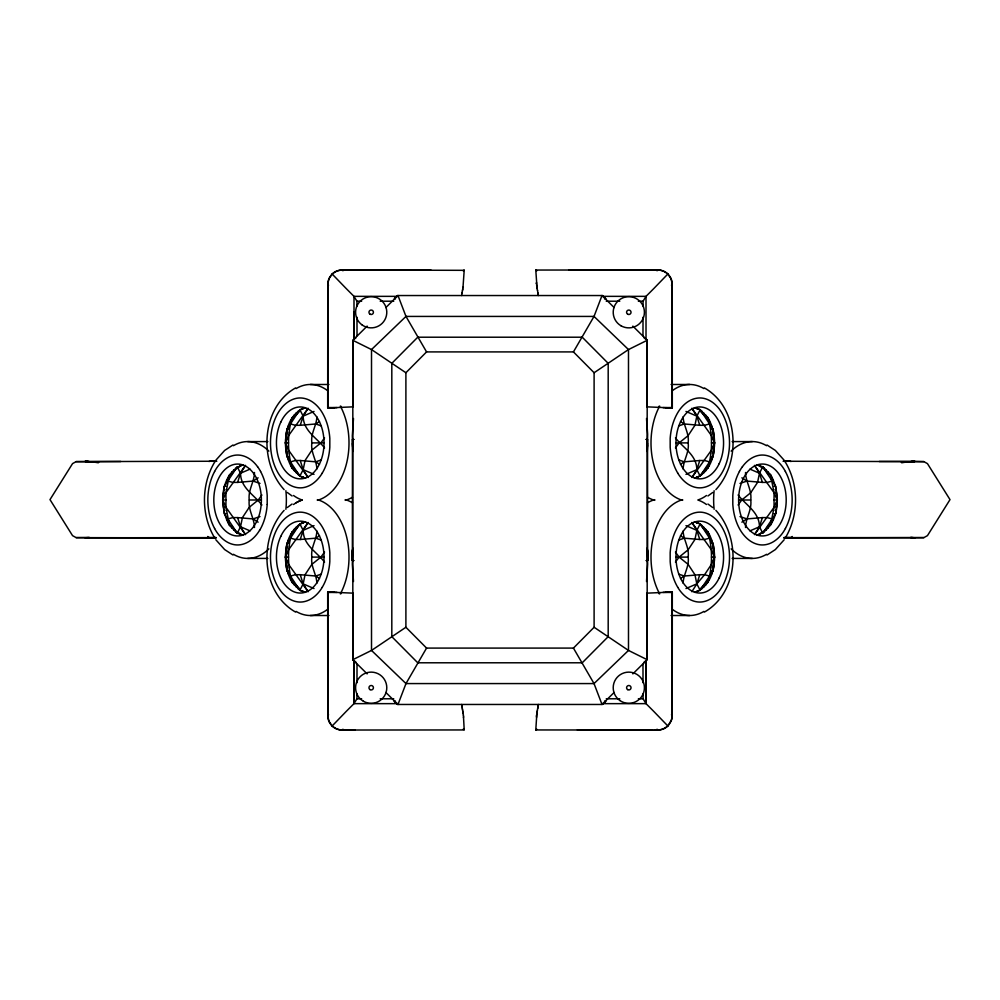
<?xml version="1.0" encoding="UTF-8"?>
<svg xmlns="http://www.w3.org/2000/svg" width="1000" height="1000" viewBox="0 0 1000 1000"><rect width="100%" height="100%" fill="white"/><g stroke="black" fill="none" stroke-linecap="round" stroke-linejoin="round"><path stroke-width="1.5" d="M225.95 500L225.938 507.287L229.5 525.413L237.225 533.2L242.838 535.25L236.388 531.7L231.125 525.413L229.5 525.413C218.438 506.562 219.812 473.387 242.838 464.75L236.388 468.3L231.125 474.588L229.5 474.588L225.938 492.713L225.95 500L222.55 500M254.5 527.487C254.25 517.95 247.887 509.637 249.25 500C247.887 490.363 254.25 482.05 254.5 472.512M298.075 525.4L299.012 525.4L293.762 531.688L292.137 531.688C287.3 548.275 287.3 565.925 292.137 582.5L299.85 590.3L305.475 592.35L299.85 590.3L286.988 570.837C283.087 553.488 286.175 528.15 305.475 521.838L299.85 523.888L286.988 543.362C284.363 556.613 285.262 570.688 292.137 582.5L293.762 582.5L299.012 588.787L298.075 588.787M298.075 411.213L299.012 411.213L293.762 417.5L292.137 417.5C287.3 434.075 287.3 451.725 292.137 468.312L299.85 476.112L305.475 478.162L299.85 476.112L286.988 456.637C283.087 439.3 286.175 413.963 305.475 407.65L299.85 409.7L286.988 429.162C284.363 442.425 285.262 456.488 292.137 468.312L293.762 468.312L299.012 474.6L298.075 474.6M316.9 583.162C316.512 574.138 310.45 566.275 311.875 557.1C310.45 547.925 316.512 540.062 316.9 531.038M316.9 468.963C316.512 459.938 310.45 452.075 311.875 442.9C310.45 433.725 316.512 425.863 316.9 416.838M334.363 407.713A29.887 0.7 -0.7 0 1 327.688 407.625L327.775 284.275L328.85 278.888L332.038 274.113M332.038 725.888L328.85 721.112L327.775 715.725L327.887 592.062L352.825 593.138L352.812 659.7L355.5 662.438L355.613 661.475M352.362 560.3L352.45 439.7M353.988 700.975L353.988 703.65A41.825 1.163 -45 0 0 346.062 711.587L332.137 725.987A14.375 14.375 0 0 0 339.312 729.675M353.988 698.863L353.988 660.85M353.988 701.475L354 660.888L354.55 661.45M646.012 339.15L646.012 296.35A41.825 1.163 -45 0 0 653.938 288.412L667.862 274.012A14.375 14.375 0 0 0 660.688 270.325M647.188 405.037L647.212 340.3L644.5 337.562L644.388 338.525M667.962 274.113L671.15 278.888L672.225 284.275L672.113 407.938L647.175 406.863L647.175 393.075M647.55 439.7L647.638 560.3M665.638 592.288A29.887 0.7 -0.7 0 1 672.312 592.375L672.225 710.462M683.1 531.038C683.487 540.062 689.55 547.925 688.125 557.1C689.55 566.275 683.487 574.138 683.1 583.162M683.1 416.838C683.487 425.863 689.55 433.725 688.125 442.9C689.55 452.075 683.487 459.938 683.1 468.963M701.925 588.787L700.987 588.787L706.237 582.5L707.862 582.5C712.7 565.925 712.7 548.275 707.862 531.688L700.15 523.888L694.525 521.838L700.15 523.888L713.012 543.362C716.912 560.7 713.825 586.038 694.525 592.35L700.15 590.3L713.012 570.837C715.638 557.575 714.737 543.513 707.862 531.688L706.237 531.688L700.987 525.4L701.925 525.4M701.925 474.6L700.987 474.6L706.237 468.312L707.862 468.312C712.7 451.725 712.7 434.075 707.862 417.5L700.15 409.7L694.525 407.65L700.15 409.7L713.012 429.162C716.912 446.512 713.825 471.85 694.525 478.162L700.15 476.112L713.012 456.637C715.638 443.387 714.737 429.312 707.862 417.5L706.237 417.5L700.987 411.213L701.925 411.213M745.5 472.512C745.75 482.05 752.113 490.363 750.75 500C752.113 509.637 745.75 517.95 745.5 527.487M774.05 500L774.062 492.713L770.5 474.588L762.775 466.8L757.163 464.75L763.612 468.3L768.875 474.588L770.5 474.588C781.562 493.438 780.188 526.613 757.163 535.25L763.612 531.7L768.875 525.413L770.5 525.413L774.062 507.287L774.05 500L777.45 500M327.775 713.1L327.762 715.462A14.488 14.488 0 0 0 342.325 730.037L464.212 729.95L463.4 715.138M352.825 593.138L352.812 595.712M397.15 703.65L353.988 703.65L356.938 698.787L356.95 693.863M356.975 682.775L357.025 664.3M642.975 335.7L643.025 317.225M643.05 306.137L643.062 301.212L646.012 296.35L602.85 296.35M647.175 406.863L647.188 404.288M672.225 286.9L672.237 284.538A14.488 14.488 0 0 0 657.675 269.962L535.788 270.05L537 287.325M672.225 710.987L671.663 719.613L667.962 725.888M352.812 379.288L352.812 381.662M647.188 620.712L647.188 618.337M647.513 443.1L647.475 444.588M464.2 270.325L342.325 270.05A14.488 14.488 0 0 0 327.825 284.525L327.887 407.938L352.825 406.863L352.812 340.3L367.15 326.112M632.85 673.888L647.175 659.7L647.175 593.138L672.113 592.062L672.113 715.475A14.488 14.488 0 0 1 657.675 730.037L535.788 729.95L536.862 713.487M647.613 445.138L647.262 451.037M647.4 446.5L647.638 434.113L646.513 418.5M267.2 504.4L267.2 495.6A45.188 29.9 -90 0 0 260.575 471.488M352.713 550.212L352.887 548.125M352.738 548.962L352.325 564.188L353.488 581.5M238.85 466.8L237.225 466.8L224.35 486.262L222.812 500L224.35 513.737L237.225 533.2L238.85 533.2M761.15 533.2L762.775 533.2L775.65 513.737L777.188 500L775.65 486.262L762.775 466.8L761.15 466.8M353.488 418.5L352.325 435.812L352.738 451.037M646.513 581.5L647.675 564.188L647.262 548.962M536.575 717.387L536.475 715.95M463 287.337L464.212 270.05L463.15 270.775M536.462 716.038L536.737 714.312M536.838 713.637L537 712.663M462.6 289.788L462.762 288.812M462.738 288.975L463.025 287.175M536.975 712.825L537.125 711.85M537.1 712.013L537.4 710.212M462.075 293L462.488 290.475M462.475 290.613L462.625 289.65M537.375 710.35L537.663 708.562M537.65 708.688L538.2 705.288M461.662 295.538L462.2 292.25M537.8 707.75L537.938 706.925M538.2 705.312L538.337 704.463M287.025 434.762L287.475 432.488L286.537 432.488M287.025 548.962L287.475 546.675L286.537 546.675M712.975 451.037L712.525 453.325L713.462 453.325M712.975 565.237L712.525 567.513L713.462 567.513M237.225 533.2L240.525 526.775L242.425 517.6L249.25 507.287L258.25 500L261.913 495M299.85 476.112L303.163 469.675L305.062 460.5L311.875 450.188L320.887 442.9L324.55 437.912M299.85 590.3L303.163 583.875L305.062 574.7L311.875 564.375L320.887 557.1L324.55 552.1M700.15 409.7L696.838 416.125L694.938 425.3L688.125 435.625L679.112 442.9L675.45 447.9M700.15 523.888L696.838 530.325L694.938 539.5L688.125 549.812L679.112 557.1L675.45 562.087M762.775 466.8L759.475 473.225L757.575 482.4L750.75 492.713L741.75 500L738.088 505M228 481.075L232.763 482.4L237.6 482.4L240.525 473.237L245.512 465.363L225.938 492.713L222.812 500L225.938 507.287L245.512 534.637L240.525 526.775L237.6 517.6L232.763 517.6L228 518.925M290.637 423.975L295.4 425.3L300.225 425.3L303.163 416.15L308.137 408.263L288.575 435.625L285.45 442.9L288.575 450.188L308.137 477.537L303.163 469.675L300.225 460.5L295.4 460.5L290.637 461.825M290.637 538.175L295.4 539.5L300.225 539.5L303.163 530.337L308.137 522.463L288.575 549.812L285.45 557.1L288.575 564.375L308.137 591.737L303.163 583.875L300.225 574.7L295.4 574.7L290.637 576.025M709.362 423.975L704.6 425.3L699.775 425.3L696.838 416.15L691.862 408.263L711.425 435.625L714.55 442.9L711.425 450.188L691.862 477.537L696.838 469.675L699.775 460.5L704.6 460.5L709.362 461.825M709.362 576.025L704.6 574.7L699.775 574.7L696.838 583.85L691.862 591.737M772 481.075L767.237 482.4L762.4 482.4L759.475 473.237L754.488 465.363L774.062 492.713L777.188 500L774.062 507.287L754.488 534.637L759.475 526.775L762.4 517.6L767.237 517.6L772 518.925M228.275 477.212L229.213 477.212L226.625 483.075L225.688 483.075M291.35 421.062L289.262 425.975L288.312 425.975M291.35 535.25L289.262 540.163L288.312 540.163M708.65 464.75L710.738 459.837L711.688 459.837M708.65 578.938L710.738 574.025L711.688 574.025M771.725 522.788L770.788 522.788L773.375 516.925L774.312 516.925M215.05 461.463C200.925 484.425 200.925 515.575 215.05 538.538M784.95 538.538C799.075 515.575 799.075 484.425 784.95 461.463M573.438 351.912L594.1 372.738L594.1 627.263L573.438 648.088L426.562 648.088L405.9 627.263L405.9 372.738L426.562 351.912L573.438 351.912L594.025 316.425L602.013 295.538L614.138 307.55M426.562 648.088L405.975 683.575L397.987 704.463L385.863 692.45M215.85 460.225L224.638 450.438L232.95 445.025M784.15 539.775L775.362 549.562L767.05 554.975M340.475 407.212L341.15 406.375M658.85 593.625L659.525 592.788M657.05 270.788L657.675 270.05M342.325 729.95L342.95 729.212M284.125 510.363C258.525 538.3 260.9 592.513 295.587 612.075M715.875 489.637C741.475 461.7 739.1 407.488 704.412 387.925M671.462 285.25L672.113 284.525M327.887 715.475L328.537 714.75M644.388 661.475L644.5 662.438L646 660.888L646.012 701.475M354.075 339.038L353.988 296.35A41.825 1.163 45 0 1 346.062 288.412L332.137 274.012A14.375 14.375 0 0 1 339.312 270.325A20.15 20.15 0 0 1 342.7 270.062L344.087 269.962M395.438 298.9L394.338 298.675L396.488 296.512M603.513 703.487L605.662 701.325L604.562 701.1M353.95 339.1L355.5 337.562L355.613 338.525M397.825 295.538L396.375 296.913M605.662 701.325L602.3 704.463L397.7 704.463L394.338 701.325L395.438 701.1M644.5 662.438L646.05 660.9M385.863 307.55L397.987 295.538L405.975 316.425L426.562 351.912M671.488 592.688L672.113 592.062M614.138 692.45L602.013 704.463L594.025 683.575L573.438 648.088M603 703.65L604 702.763M395.163 297.962L397.7 295.538L602.3 295.538L605.662 298.675L604.562 298.9M287.262 507.537L292.062 504.025M712.738 492.463L707.938 495.975M535.788 729.95L536.85 729.225M594.1 372.738L628.488 349.562L647.175 340.3L632.85 326.112M405.9 627.263L371.512 650.438L352.825 659.7L367.15 673.888M300.225 425.3L315.7 423.975L319.488 421.55M237.6 482.4L253.075 481.075L258.125 477.837M300.225 539.5L315.7 538.175L319.488 535.737M680.512 464.263L684.3 461.825L699.775 460.5M741.875 522.163L746.925 518.925L762.4 517.6M680.512 578.45L684.3 576.025L699.775 574.7M295.587 387.925C260.9 407.488 258.525 461.7 284.125 489.637M704.412 612.075C739.1 592.513 741.475 538.3 715.875 510.363M324.55 447.9C316.762 437.775 303.175 430.737 303.175 416.125L314.025 411.45M261.913 505C254.137 494.862 240.55 487.837 240.55 473.225L250.037 469.137M324.55 562.087C316.762 551.962 303.175 544.938 303.175 530.325L314.025 525.65M685.975 474.35L696.825 469.675C696.825 455.062 683.238 448.038 675.45 437.912M749.963 530.862L759.45 526.775C759.45 512.163 745.863 505.138 738.088 495M685.975 588.55L696.825 583.875L704.6 574.7L711.425 564.375L714.55 557.1L711.425 549.812L691.862 522.463L696.838 530.325L699.775 539.5L704.6 539.5L709.362 538.175M300.225 460.5L315.7 461.825L321.25 459.938M237.6 517.6L253.075 518.925L260 516.562M678.75 425.863L684.3 423.975L699.775 425.3M300.225 574.7L315.7 576.025L321.25 574.138M740 483.438L746.925 481.075L762.4 482.4M678.75 540.062L684.3 538.175L699.775 539.5M216.812 461.238L76.15 461.625L72.55 463.612L50 499.625L72.537 535.638L76.137 537.625L216.15 537.938M783.85 537.938L923.863 537.625L927.463 535.638L950 499.625L927.45 463.612L923.85 461.625L783.5 461.25M76.137 537.625L88.625 537.55M901.55 462.537L914.925 461.425L911.062 461.4M89.525 537.45L85.075 537.812L87.137 537.825M901.438 462.525L914.925 461.425L879.2 461.5M784.1 461.337L789.712 461.238A6.737 4.662 -90 0 1 790.987 461.512M215.9 537.525L210.375 537.612A6.737 4.662 90 0 1 207.75 536.487M120.8 461.5L76.15 461.625M784.975 537.638L923.863 537.625M353.775 439.412L352.45 439.438L353.837 439.425M784.1 537.525L789.712 537.612A6.737 4.662 -90 0 0 792.25 536.487M923.85 461.625L912.85 461.438M656.162 269.962L657.325 270.05M912.862 537.825L914.925 537.812L910.475 537.45M342.675 729.95L344.35 730.037M655.65 269.962L656.287 270.05M88.938 461.4L85.075 461.425L98.45 462.537M85.712 537.8L216.125 537.612M655.775 270.05L654.087 269.975M343.312 730.037L342.788 730.037A20.2 20.2 0 0 1 339.387 729.812M343.975 729.95L345.65 730.025M344.225 729.95L345.138 730.025M655.512 270.05L654.725 270.05M347.475 730.025L355.025 730.025M430.95 270.038L347.212 269.975M569.05 270.038L652.788 269.975M397.15 296.35L353.988 296.35L356.938 301.212L356.95 306.137M356.938 301.212L361.65 301.212M380.2 301.212L393.75 301.212M606.25 301.212L619.8 301.212M638.35 301.212L643.062 301.212M310.338 384.487L328.938 384.487M671.062 384.487L689.663 384.487M327.688 407.625L336.938 407.625M663.062 407.625L672.312 407.625L672.225 289.8M302.387 408.512L303.325 408.512M696.675 408.512L697.613 408.512M296.188 413.025L296.9 413.025M703.1 413.025L703.812 413.025M294.2 415.125L295.138 415.125M704.862 415.125L705.8 415.125M290.9 420.112L291.85 420.112M708.15 420.112L709.1 420.112M289.625 422.95L290.338 422.95M708.65 421.062L710.375 422.95M711.688 425.975L710.738 425.975L709.663 422.95M286.988 429.162L288.612 429.162M711.388 429.162L713.012 429.162M713.462 432.488L712.525 432.488L712.975 434.762M286.075 435.913L286.788 435.913M713.213 435.913L713.925 435.913M285.625 439.4L286.562 439.4M713.438 439.4L714.375 439.4M247.7 441.587L267.85 441.587M732.15 441.587L752.3 441.587M285.175 442.9L288.575 442.9M311.875 442.9L323.85 442.9M676.15 442.9L688.125 442.9M711.425 442.9L714.825 442.9M285.625 446.413L286.562 446.413M713.438 446.413L714.375 446.413M286.075 449.9L286.788 449.9M713.213 449.9L713.925 449.9M286.537 453.325L287.475 453.325L287.025 451.037M286.988 456.637L288.612 456.637M711.388 456.637L713.012 456.637M288.312 459.837L289.262 459.837L291.35 464.75M783.188 461.238L789.712 461.238M289.625 462.863L290.338 462.863M709.663 462.863L710.375 462.863M239.75 465.6L240.7 465.6M290.9 465.688L291.85 465.688M708.15 465.688L709.1 465.688M759.3 465.6L760.25 465.6M235.45 468.3L236.388 468.3M763.612 468.3L764.55 468.3M233.55 470.125L234.262 470.125M765.738 470.125L766.45 470.125M294.2 470.675L295.138 470.675M704.862 470.675L705.8 470.675M231.575 472.225L232.512 472.225M767.487 472.225L768.425 472.225M296.188 472.788L296.9 472.788M703.1 472.788L703.812 472.788M302.387 477.3L303.325 477.3M696.675 477.3L697.613 477.3M771.725 477.212L770.788 477.212L773.375 483.075L774.312 483.075M227 480.05L227.712 480.05M772.288 480.05L773 480.05M224.35 486.262L225.975 486.262M774.025 486.262L775.65 486.262M223.9 489.588L224.838 489.588M775.163 489.588L776.1 489.588M223.45 493L224.163 493M775.837 493L776.55 493M223 496.5L223.938 496.5M776.062 496.5L777 496.5M249.25 500L261.225 500M738.775 500L750.75 500M223 503.5L223.938 503.5M776.062 503.5L777 503.5M223.45 507L224.163 507M775.837 507L776.55 507M223.9 510.412L224.838 510.412M775.163 510.412L776.1 510.412M224.35 513.737L225.975 513.737M774.025 513.737L775.65 513.737M225.688 516.925L226.625 516.925L229.213 522.788L228.275 522.788M227 519.95L227.712 519.95M772.288 519.95L773 519.95M302.387 522.7L303.325 522.7M696.675 522.7L697.613 522.7M296.188 527.212L296.9 527.212M703.1 527.212L703.812 527.212M231.575 527.775L232.512 527.775M767.487 527.775L768.425 527.775M294.2 529.325L295.138 529.325M704.862 529.325L705.8 529.325M233.55 529.875L234.262 529.875M765.738 529.875L766.45 529.875M235.45 531.7L236.388 531.7M763.612 531.7L764.55 531.7M239.75 534.4L240.7 534.4M290.9 534.312L291.85 534.312M708.15 534.312L709.1 534.312M759.3 534.4L760.25 534.4M289.625 537.137L290.338 537.137M708.65 535.25L710.375 537.137M783.875 537.612L789.712 537.612M711.688 540.163L710.738 540.163L709.663 537.137M286.988 543.362L288.612 543.362M711.388 543.362L713.012 543.362M713.462 546.675L712.525 546.675L712.975 548.962M286.075 550.1L286.788 550.1M713.213 550.1L713.925 550.1M285.625 553.587L286.562 553.587M713.438 553.587L714.375 553.587M285.175 557.1L288.575 557.1M311.875 557.1L323.85 557.1M676.15 557.1L688.125 557.1M711.425 557.1L714.825 557.1M247.7 558.413L267.85 558.413M732.15 558.413L752.3 558.413M285.625 560.6L286.562 560.6M713.438 560.6L714.375 560.6M286.075 564.087L286.788 564.087M713.213 564.087L713.925 564.087M286.537 567.513L287.475 567.513L287.025 565.237M286.988 570.837L288.612 570.837M711.388 570.837L713.012 570.837M288.312 574.025L289.262 574.025L291.35 578.938M289.625 577.05L290.338 577.05M709.663 577.05L710.375 577.05M290.9 579.888L291.85 579.888M708.15 579.888L709.1 579.888M294.2 584.875L295.138 584.875M704.862 584.875L705.8 584.875M296.188 586.975L296.9 586.975M703.1 586.975L703.812 586.975M302.387 591.487L303.325 591.487M696.675 591.487L697.613 591.487M327.775 712.825L327.688 592.375L336.938 592.375M663.062 592.375L672.312 592.375M310.338 615.513L328.938 615.513M671.062 615.513L689.663 615.513M356.938 698.787L361.65 698.787M380.2 698.787L393.75 698.787M606.25 698.787L619.8 698.787M638.35 698.787L643.062 698.787L646.012 703.65A41.825 1.163 45 0 1 653.938 711.587L667.862 725.987A14.375 14.375 0 0 1 660.688 729.675A20.15 20.15 0 0 1 657.3 729.938L654.862 730.025M602.85 703.65L646.012 703.65L646.012 700.975M657.212 730.037L654.725 729.95M652.913 270.05L654.212 270.05M345.913 269.975L344.487 270.05M345.788 729.95L347.088 729.95M577.375 729.963L652.788 730.025M345.138 269.975L343.713 270.05M646.162 439.425L647.562 439.438L646.225 439.412M87.15 461.438L85.075 461.425L98.562 462.525M215.9 461.337L210.387 461.238A6.737 4.662 90 0 0 209.013 461.512M911.375 537.55L914.287 537.8M678.75 459.938L684.3 461.825M740 516.562L746.925 518.925M315.7 423.975L321.25 425.863M678.75 574.138L684.3 576.025M253.075 481.075L260 483.438M315.7 538.175L321.25 540.062M685.975 411.45L696.825 416.125M749.963 469.137L759.45 473.225M685.975 525.65L696.825 530.325M303.175 469.675L314.025 474.35M240.55 526.775L250.037 530.862M303.175 583.875L314.025 588.55M767.05 445.025L775.362 450.438L784.15 460.225M232.95 554.975L224.638 549.562L215.85 539.775M536.337 283.225L536.575 282.613M463.425 717.387L463.663 716.775M680.512 421.55L684.3 423.975M741.875 477.837L746.925 481.075M680.512 535.737L684.3 538.175M315.7 461.825L319.488 464.263M253.075 518.925L258.125 522.163M315.7 576.025L319.488 578.45M405.9 372.738L371.512 349.562L352.825 340.3L352.825 659.7M594.1 627.263L628.488 650.438L647.175 659.7L647.175 340.3M536.85 270.775L535.788 270.05M463.15 729.225L464.2 729.587M707.938 504.025L712.738 507.537M292.062 495.975L287.262 492.463M604 297.238L602.175 295.538M396 702.763L397.825 704.463M672.113 407.938L671.488 407.312M327.887 592.062L328.512 592.688M644.5 337.562L646.05 339.1M353.95 660.9L355.5 662.438M603.513 296.512L605.662 298.675M394.338 701.325L396.488 703.487M327.887 284.525L328.537 285.25M671.462 714.75L672.113 715.475M342.325 270.05L342.95 270.788M657.05 729.212L657.675 729.95M658.85 406.375L659.525 407.212M340.475 592.788L341.15 593.625M675.45 552.1L679.112 557.1L688.125 564.375L694.938 574.7L696.825 583.875L700.15 590.3M759.475 526.775L762.775 533.2M696.838 469.675L700.15 476.112M299.85 409.7L303.163 416.125M299.85 523.888L303.163 530.325M237.225 466.8L240.525 473.225M538.2 294.713L537.925 293M538.2 294.688L538.337 295.538M461.8 705.288L462.075 707M461.662 704.463L461.8 705.312M537.938 293.075L537.513 290.475M462.337 708.562L462.488 709.525M462.062 706.925L462.35 708.688M537.238 288.812L537.525 290.613M537.1 287.987L537.263 288.975M462.6 710.212L462.9 712.013M462.475 709.388L462.625 710.35M536.862 286.512L537.125 288.15M536.587 284.762L536.737 285.688M463.137 713.487L463.413 715.238M462.875 711.85L463.162 713.637M536.337 283.175L536.475 284.05M647.113 548.125L647.288 550.212M352.6 446.5L352.537 444.8M352.525 444.588L352.488 443.1M647.188 381.662L647.188 379.288M647.175 593.138L647.188 595.712M352.825 406.863L352.812 404.288M352.812 618.337L352.812 620.712M672.225 289.275L672.225 287.175M642.975 664.3L643.025 682.775M643.05 693.863L643.062 698.787M356.975 317.225L357.025 335.7M646.012 698.863L646.012 660.85M353.988 312L353.988 339.15M352.825 391.35L352.825 393.075M647.688 549.95A48.487 16.325 -89.9 0 1 648.037 560.3M647.3 439.7A52.25 15.888 -89.9 0 1 647.262 443.05M647.288 446.45A45.65 14.9 90 0 1 646.963 451.425M351.962 560.3A48.487 16.325 89.9 0 1 352.312 549.95M352.738 443.05A52.25 15.888 89.9 0 1 352.7 439.7M353.038 451.425A45.65 14.9 -90 0 1 352.713 446.45M704.05 585.013A35.95 23.788 -90 0 1 699.975 589.025M647.537 502.788A58.412 38.663 -90 0 1 654.737 499.65M706.5 504.513A58.412 38.663 -90 0 0 697.837 500A58.412 38.663 -90 0 0 706.5 495.487M703.9 611.413A58.412 38.663 -90 0 1 671.912 608.987M659.65 593.913A58.412 38.663 -90 0 1 682.625 499.65M677.738 587.275A45.188 29.9 -90 0 1 670.188 561.5L670.175 552.7A45.188 29.9 -90 0 1 676.787 528.587A43.288 28.65 90 0 1 679.788 523.787A45.538 30.137 90 0 1 696.862 512.388A43.087 28.512 -90 0 1 702.675 512.362A45.65 30.213 90 0 1 718.65 522.362A43.1 28.525 90 0 1 722.763 528.575A45.637 30.2 -90 0 1 729.362 552.7A43.163 28.562 -90 0 1 729.375 561.5A45.637 30.2 90 0 1 722.763 585.612A43.1 28.525 -90 0 1 718.65 591.838A45.65 30.213 -90 0 1 702.675 601.825A43.087 28.512 -90 0 1 696.862 601.838A45.663 30.225 -90 0 1 680.9 591.825A43.288 28.65 90 0 1 677.725 587.3M766.525 554.312A58.412 38.663 90 0 1 731.137 548.9M714.125 509.288A58.412 38.663 90 0 1 714.125 490.712M731.137 451.1A58.412 38.663 90 0 1 766.525 445.688M785.4 528.525A43.1 28.525 90 0 1 781.287 534.75A45.65 30.213 -90 0 1 765.312 544.725A43.087 28.512 -90 0 1 759.488 544.738A45.663 30.225 -90 0 1 743.538 534.725A43.288 28.65 -90 0 1 740.362 530.2A45.188 29.9 90 0 1 732.812 504.4L732.8 495.6A45.188 29.9 -90 0 1 739.425 471.488M785.387 528.513A45.637 30.2 90 0 0 792 504.4A43.163 28.562 90 0 0 792.013 495.6A45.637 30.2 -90 0 0 785.387 471.488M785.4 471.475A43.1 28.525 90 0 0 781.287 465.25A45.65 30.213 90 0 0 765.312 455.275A43.087 28.512 -90 0 0 759.488 455.262A45.538 30.137 90 0 0 742.425 466.7M739.412 471.475A43.288 28.65 -90 0 1 742.425 466.688M699.975 410.975A35.95 23.788 90 0 1 704.05 414.988M654.737 500.35A58.412 38.663 -90 0 1 647.537 497.212M671.912 391.012A58.412 38.663 -90 0 1 703.9 388.587M682.625 500.35A58.412 38.663 -90 0 1 659.65 406.087M677.738 473.088A45.188 29.9 90 0 1 670.188 447.3L670.175 438.5A45.188 29.9 -90 0 1 676.787 414.4A43.288 28.65 90 0 1 679.788 409.588A45.538 30.137 -90 0 1 696.862 398.2A43.087 28.512 -90 0 1 702.675 398.162A45.65 30.213 -90 0 1 718.65 408.175A43.1 28.525 -90 0 1 722.763 414.375A45.637 30.2 -90 0 1 729.362 438.512A43.163 28.562 -90 0 1 729.375 447.3A45.637 30.2 90 0 1 722.763 471.413A43.1 28.525 -90 0 1 718.65 477.65A45.65 30.213 90 0 1 702.675 487.625A43.087 28.512 -90 0 1 696.862 487.638A45.663 30.225 90 0 1 680.9 477.625A43.288 28.65 90 0 1 677.725 473.1M233.475 445.688A58.412 38.663 -90 0 1 268.863 451.1M285.875 490.712A58.412 38.663 -90 0 1 285.875 509.288M268.863 548.9A58.412 38.663 -90 0 1 233.475 554.312M293.5 504.513A58.412 38.663 90 0 1 302.162 500A58.412 38.663 90 0 1 293.5 495.487M296.1 388.587A58.412 38.663 90 0 1 328.088 391.012M340.35 406.087A58.412 38.663 90 0 1 317.375 500.35M295.95 414.988A35.95 23.788 -90 0 1 300.025 410.975M352.463 497.212A58.412 38.663 -90 0 1 345.262 500.35M322.262 473.088A45.188 29.9 -90 0 0 329.812 447.3L329.825 438.5A45.188 29.9 90 0 0 323.212 414.4A43.288 28.65 -90 0 0 320.213 409.588A45.538 30.137 90 0 0 303.137 398.2A43.087 28.512 90 0 0 297.325 398.162A45.65 30.213 90 0 0 281.35 408.175A43.1 28.525 90 0 0 277.238 414.375A45.637 30.2 90 0 0 270.637 438.512A43.163 28.562 90 0 0 270.625 447.3A45.637 30.2 -90 0 0 277.238 471.413A43.1 28.525 90 0 0 281.35 477.65A45.65 30.213 -90 0 0 297.325 487.625A43.087 28.512 90 0 0 303.137 487.638A45.663 30.225 -90 0 0 319.1 477.625A43.288 28.65 -90 0 0 322.275 473.1M267.188 504.588A45.188 29.9 -90 0 1 259.625 530.375M259.637 530.2A43.288 28.65 90 0 1 256.475 534.738A45.663 30.225 90 0 1 240.5 544.725A43.087 28.512 90 0 1 234.688 544.738A45.65 30.213 90 0 1 218.725 534.725A43.1 28.525 -90 0 1 214.6 528.525M214.613 528.513A45.637 30.2 -90 0 1 208 504.4A43.163 28.562 -90 0 1 207.987 495.6A45.637 30.2 90 0 1 214.613 471.488M214.6 471.475A43.1 28.525 -90 0 1 218.713 465.25A45.65 30.213 -90 0 1 234.688 455.275A43.087 28.512 90 0 1 240.512 455.262A45.538 30.137 -90 0 1 257.575 466.7M257.575 466.688A43.288 28.65 90 0 1 260.587 471.475M300.025 589.025A35.95 23.788 90 0 1 295.95 585.013M345.262 499.65A58.412 38.663 -90 0 1 352.463 502.788M317.375 499.65A58.412 38.663 -90 0 1 340.35 593.913M328.088 608.987A58.412 38.663 -90 0 1 296.1 611.413M296.1 502.788A58.412 38.663 -90 0 1 302.087 500.025M322.262 587.275A45.188 29.9 90 0 0 329.812 561.5L329.825 552.7A45.188 29.9 90 0 0 323.212 528.587A43.288 28.65 -90 0 0 320.213 523.787A45.538 30.137 -90 0 0 303.137 512.388A43.087 28.512 90 0 0 297.325 512.362A45.65 30.213 -90 0 0 281.35 522.362A43.1 28.525 -90 0 0 277.238 528.575A45.637 30.2 90 0 0 270.637 552.7A43.163 28.562 90 0 0 270.625 561.5A45.637 30.2 -90 0 0 277.238 585.612A43.1 28.525 90 0 0 281.35 591.838A45.65 30.213 90 0 0 297.325 601.825A43.087 28.512 90 0 0 303.137 601.838A45.663 30.225 90 0 0 319.1 591.825A43.288 28.65 -90 0 0 322.275 587.3M327.688 592.375A29.887 0.7 0.7 0 1 334.363 592.288M672.312 407.625A29.887 0.7 0.7 0 1 665.638 407.713M657.212 269.975A20.2 20.2 0 0 1 660.612 270.188M417.75 337.212L391.812 363.338L391.812 636.663L417.75 662.788L582.25 662.788L608.188 636.663L608.188 363.338L582.25 337.212L417.75 337.212M405.975 316.425L371.512 349.562L371.512 650.438L405.975 683.575L594.025 683.575L628.488 650.438L628.488 349.562L594.025 316.425L405.975 316.425M647.638 560.562L646.3 560.588L647.638 560.562M353.762 560.575L352.362 560.562L353.7 560.588M719.225 577.8A35.95 23.788 -90 0 0 701.912 521.3A35.95 23.788 -90 0 0 678.188 572.2A35.95 23.788 -90 0 0 719.225 577.8M741.8 482.025A35.95 23.788 90 0 0 762.4 535.95A35.95 23.788 90 0 0 783.012 482.025A35.95 23.788 90 0 0 741.8 482.025M719.225 463.6A35.95 23.788 -90 0 0 701.912 407.1A35.95 23.788 -90 0 0 678.188 458.013A35.95 23.788 -90 0 0 719.225 463.6M280.775 422.2A35.95 23.788 90 0 0 298.087 478.7A35.95 23.788 90 0 0 321.812 427.8A35.95 23.788 90 0 0 280.775 422.2M257.05 520.7A35.95 23.788 -90 0 0 239.737 464.2A35.95 23.788 -90 0 0 216.012 515.1A35.95 23.788 -90 0 0 257.05 520.7M280.775 536.4A35.95 23.788 90 0 0 298.087 592.9A35.95 23.788 90 0 0 321.812 541.987A35.95 23.788 90 0 0 280.775 536.4M363.387 701.237A15.6 15.6 0 0 0 386.788 687.725A15.6 15.6 0 0 0 363.387 674.212A15.6 15.6 0 0 0 363.387 701.237M369.988 689.6A2.225 2.225 0 0 0 373.425 687.837A2.225 2.225 0 0 0 370.175 685.75A2.225 2.225 0 0 0 369.988 689.6M619.825 700.487A15.6 15.6 0 0 0 644.35 689.137A15.6 15.6 0 0 0 622.25 673.575A15.6 15.6 0 0 0 619.825 700.487M627.6 689.6A2.225 2.225 0 0 0 631.038 687.837A2.225 2.225 0 0 0 627.788 685.75A2.225 2.225 0 0 0 627.6 689.6M621.013 325.788A15.6 15.6 0 0 0 644.412 312.275A15.6 15.6 0 0 0 621.013 298.762A15.6 15.6 0 0 0 621.013 325.788M627.688 314.2A2.225 2.225 0 0 0 631.038 312.275A2.225 2.225 0 0 0 627.7 310.338A2.225 2.225 0 0 0 627.688 314.2M362.212 325.025A15.6 15.6 0 0 0 386.725 313.675A15.6 15.6 0 0 0 364.637 298.113A15.6 15.6 0 0 0 362.212 325.025M370.075 314.2A2.225 2.225 0 0 0 373.425 312.275A2.225 2.225 0 0 0 370.075 310.338A2.225 2.225 0 0 0 370.075 314.2"/></g></svg>
